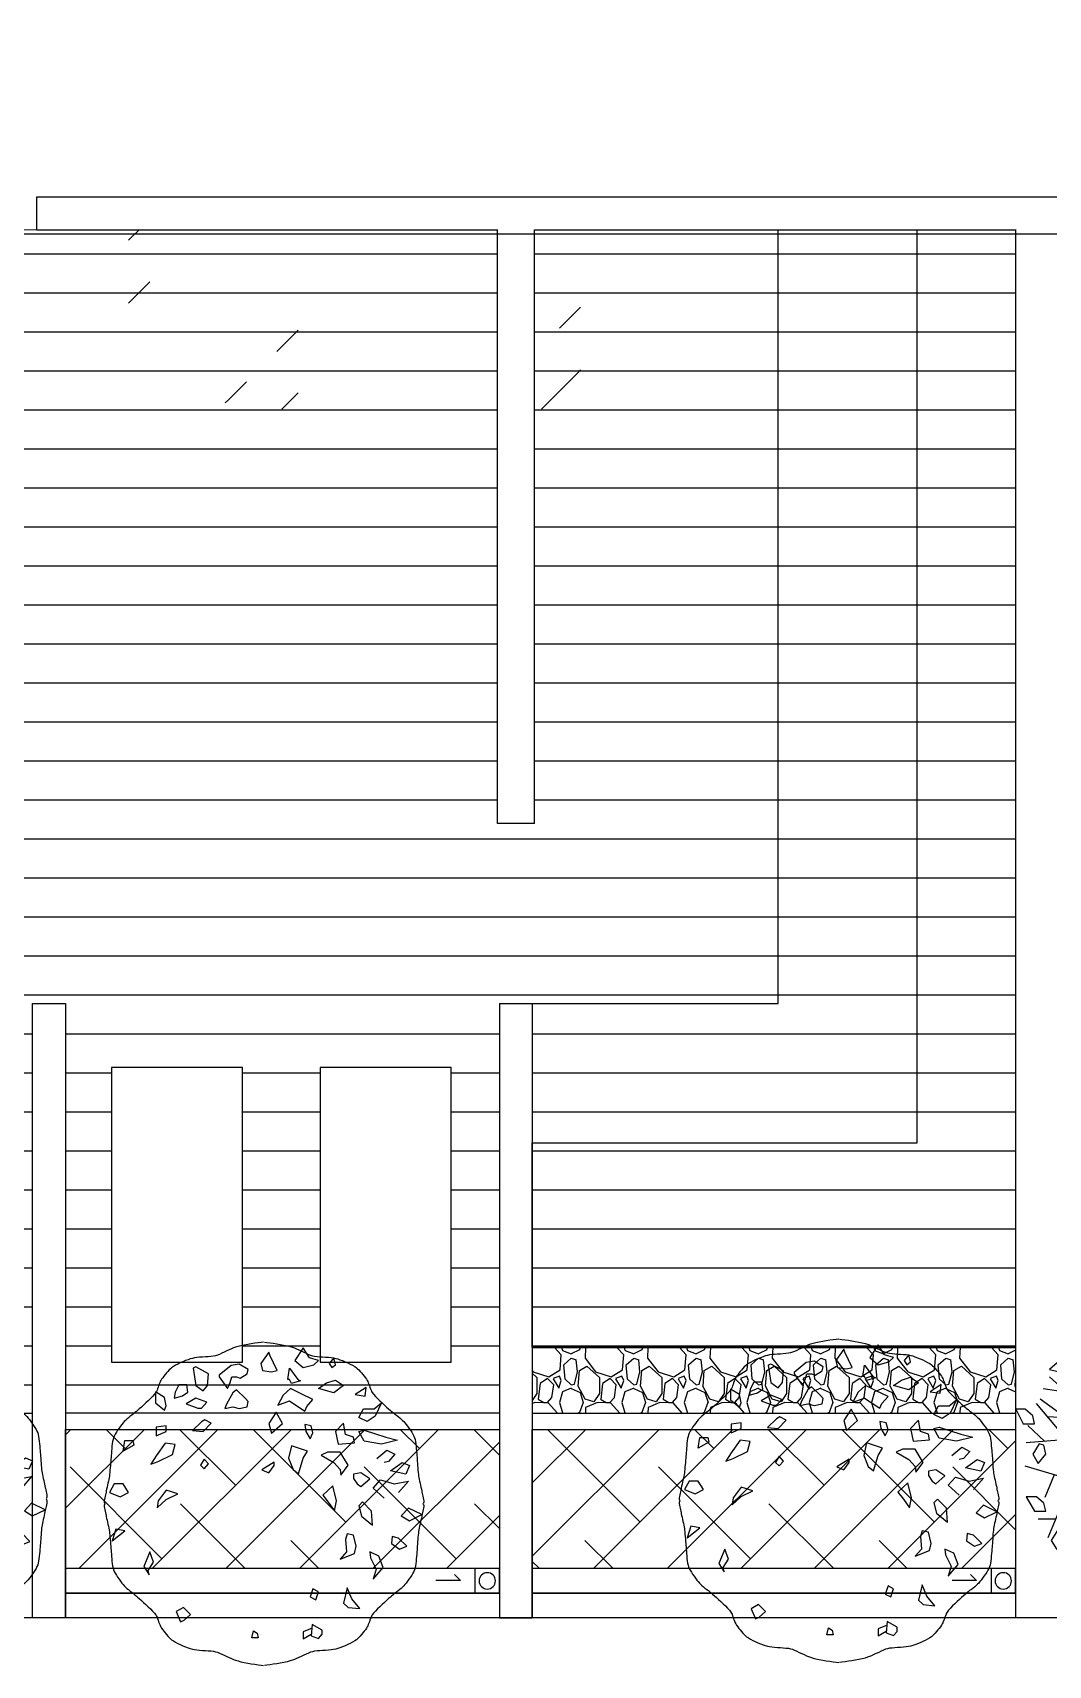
# Model space of a CAD drawing. Header units: millimetres. Extents: x -12551121 to 353735, y 112272 to 285506.
# Drawn here: x 86192 to 92392, y 126961 to 136930 of the extents above; entities that cross this region are included whole.
import ezdxf

# ---------------------------------------------------------------- set-up
doc = ezdxf.new("R2010")
doc.units = ezdxf.units.MM
doc.header["$MEASUREMENT"] = 0
for name, color, linetype in [('+AT9 - Trees', 3, 'Continuous'), ('+AT9-HATCH', 8, 'Continuous'), ('+AT9_Hardscape', 1, 'Continuous'), ('AM-LOW WALL', 2, 'Continuous'), ('AM-SCUPPERDRAIN', 2, 'Continuous'), ('SHEARWALL L9-L28', 4, 'Continuous')]:
    doc.layers.add(name, color=color, linetype=linetype)
doc.layers.add('WALL-FILL-1', color=9, linetype='Continuous', lineweight=9)
doc.layers.add('WALL-FILL-2', color=7, linetype='Continuous', lineweight=9)
pattern_1 = [(0, (-77530.08, 66999.22), (0, 238.125), [])]
pattern_2 = [(45, (4874355.9, 2835157.78), (-224.506403, 224.506403), []), (135, (4874355.9, 2835157.78), (-673.519209, 224.506403), [793.75, -476.25])]
pattern_3 = [(45, (4847680.4, 2641064.6), (-791.9596, 791.9596), []), (45, (4847680.4, 2642264.6), (-791.9596, 791.9596), [])]

# ---------------------------------------------------------------- blocks, each defined once
blk = doc.blocks.new('FT_1')
at = {"color": 0}
blk.add_lwpolyline([(-75, -75), (-75, 75), (75, 75), (75, -75)], close=True, dxfattribs=at)
blk.add_circle((0, 0), 50, dxfattribs=at)
blk = doc.blocks.new('T18')
at = {"color": 0, "linetype": 'Continuous'}
for points in [[(-74, 2531), (-114, 2527), (-160, 2522), (-210, 2514), (-263, 2506), (-317, 2496), (-369, 2485), (-419, 2475), (-464, 2464), (-503, 2453), (-531, 2443), (-564, 2429), (-599, 2413), (-635, 2396), (-672, 2378), (-709, 2361), (-744, 2345), (-777, 2332), (-805, 2323), (-837, 2317), (-875, 2312), (-916, 2308), (-960, 2305), (-1004, 2303), (-1048, 2300), (-1089, 2296), (-1127, 2291), (-1158, 2284), (-1189, 2275), (-1224, 2263), (-1262, 2249), (-1301, 2232), (-1341, 2215), (-1380, 2197), (-1416, 2178), (-1447, 2159), (-1474, 2141), (-1492, 2126), (-1511, 2108), (-1531, 2086), (-1552, 2062), (-1572, 2038), (-1592, 2013), (-1609, 1989), (-1625, 1967), (-1638, 1947), (-1646, 1931), (-1654, 1912), (-1662, 1890), (-1671, 1867), (-1679, 1844), (-1687, 1821), (-1695, 1800), (-1704, 1781), (-1713, 1765), (-1735, 1737), (-1762, 1706), (-1793, 1673), (-1828, 1640), (-1863, 1607), (-1899, 1574), (-1933, 1544), (-1964, 1517), (-1991, 1493), (-2009, 1477), (-2031, 1459), (-2055, 1440), (-2080, 1420), (-2106, 1400), (-2131, 1380), (-2155, 1360), (-2175, 1341), (-2192, 1324), (-2210, 1303), (-2230, 1279), (-2251, 1251), (-2272, 1221), (-2294, 1191), (-2313, 1160), (-2331, 1130), (-2345, 1102), (-2356, 1077), (-2364, 1051), (-2371, 1020), (-2376, 985), (-2380, 949), (-2384, 911), (-2387, 874), (-2389, 839), (-2392, 807), (-2394, 779), (-2397, 753), (-2399, 722), (-2402, 689), (-2404, 654), (-2407, 618), (-2410, 583), (-2413, 550), (-2416, 520), (-2419, 494), (-2423, 471), (-2428, 445), (-2434, 416), (-2441, 386), (-2448, 355), (-2455, 325), (-2461, 296), (-2466, 270), (-2470, 247), (-2473, 230), (-2478, 210), (-2484, 187), (-2490, 163), (-2495, 139), (-2498, 117), (-2497, 98), (-2492, 83), (-2482, 73), (-2492, 64), (-2497, 49), (-2498, 30), (-2495, 7), (-2490, -16), (-2484, -40), (-2478, -63), (-2473, -83), (-2470, -100), (-2466, -123), (-2461, -149), (-2455, -178), (-2448, -208), (-2441, -239), (-2434, -269), (-2428, -298), (-2423, -324), (-2419, -347), (-2416, -373), (-2413, -403), (-2410, -436), (-2407, -471), (-2404, -507), (-2402, -542), (-2399, -576), (-2397, -606), (-2394, -632), (-2392, -660), (-2389, -692), (-2387, -727), (-2384, -764), (-2380, -802), (-2376, -839), (-2371, -873), (-2364, -904), (-2356, -931), (-2345, -956), (-2331, -983), (-2313, -1013), (-2294, -1044), (-2272, -1075), (-2251, -1104), (-2230, -1132), (-2210, -1156), (-2192, -1177), (-2175, -1194), (-2155, -1213), (-2131, -1233), (-2106, -1253), (-2080, -1273), (-2055, -1293), (-2031, -1312), (-2009, -1330), (-1991, -1346), (-1964, -1370), (-1933, -1397), (-1899, -1428), (-1863, -1460), (-1828, -1493), (-1793, -1526), (-1762, -1559), (-1735, -1590), (-1713, -1618), (-1704, -1634), (-1695, -1653), (-1687, -1674), (-1679, -1697), (-1671, -1720), (-1662, -1743), (-1654, -1765), (-1646, -1784), (-1638, -1800), (-1625, -1820), (-1609, -1842), (-1592, -1866), (-1572, -1891), (-1552, -1916), (-1531, -1939), (-1511, -1961), (-1492, -1980), (-1474, -1995), (-1447, -2012), (-1416, -2031), (-1380, -2050), (-1341, -2068), (-1301, -2086), (-1262, -2102), (-1224, -2116), (-1189, -2128), (-1158, -2137), (-1127, -2144), (-1089, -2149), (-1048, -2153), (-1004, -2156), (-960, -2158), (-916, -2161), (-875, -2165), (-837, -2170), (-805, -2176), (-777, -2185), (-744, -2198), (-709, -2214), (-672, -2231), (-635, -2249), (-599, -2266), (-564, -2282), (-531, -2296), (-503, -2306), (-464, -2317), (-419, -2328), (-369, -2339), (-317, -2349), (-263, -2359), (-210, -2367), (-160, -2375), (-114, -2380), (-74, -2384)], [(-63, 2531), (-24, 2527), (23, 2522), (73, 2514), (126, 2506), (179, 2496), (232, 2485), (282, 2475), (327, 2464), (365, 2453), (394, 2443), (426, 2429), (461, 2413), (498, 2396), (535, 2378), (571, 2361), (607, 2345), (639, 2332), (668, 2323), (700, 2317), (737, 2312), (779, 2308), (822, 2305), (867, 2303), (910, 2300), (952, 2296), (989, 2291), (1021, 2284), (1051, 2275), (1086, 2263), (1124, 2249), (1164, 2232), (1204, 2215), (1242, 2197), (1278, 2178), (1310, 2159), (1336, 2141), (1354, 2126), (1374, 2108), (1394, 2086), (1415, 2062), (1435, 2038), (1454, 2013), (1472, 1989), (1487, 1967), (1500, 1947), (1509, 1931), (1517, 1912), (1525, 1890), (1533, 1867), (1541, 1844), (1550, 1821), (1558, 1800), (1567, 1781), (1576, 1765), (1597, 1737), (1624, 1706), (1656, 1673), (1690, 1640), (1726, 1607), (1761, 1574), (1795, 1544), (1826, 1517), (1853, 1493), (1871, 1477), (1893, 1459), (1917, 1440), (1943, 1420), (1969, 1400), (1994, 1380), (2017, 1360), (2038, 1341), (2055, 1324), (2073, 1303), (2092, 1279), (2114, 1251), (2135, 1221), (2156, 1191), (2176, 1160), (2193, 1130), (2208, 1102), (2219, 1077), (2227, 1051), (2233, 1020), (2238, 985), (2243, 949), (2246, 911), (2249, 874), (2252, 839), (2254, 807), (2257, 779), (2259, 753), (2262, 722), (2264, 689), (2267, 654), (2269, 618), (2272, 583), (2275, 550), (2278, 520), (2282, 494), (2286, 471), (2291, 445), (2297, 416), (2304, 386), (2311, 355), (2317, 325), (2323, 296), (2329, 270), (2332, 247), (2335, 230), (2341, 210), (2347, 187), (2353, 163), (2358, 139), (2360, 117), (2360, 98), (2355, 83), (2345, 73), (2355, 64), (2360, 49), (2360, 30), (2358, 7), (2353, -16), (2347, -40), (2341, -63), (2335, -83), (2332, -100), (2329, -123), (2323, -149), (2317, -178), (2311, -208), (2304, -239), (2297, -269), (2291, -298), (2286, -324), (2282, -347), (2278, -373), (2275, -403), (2272, -436), (2269, -471), (2267, -507), (2264, -542), (2262, -576), (2259, -606), (2257, -632), (2254, -660), (2252, -692), (2249, -727), (2246, -764), (2243, -802), (2238, -839), (2233, -873), (2227, -904), (2219, -931), (2208, -956), (2193, -983), (2176, -1013), (2156, -1044), (2135, -1075), (2114, -1104), (2092, -1132), (2073, -1156), (2055, -1177), (2038, -1194), (2017, -1213), (1994, -1233), (1969, -1253), (1943, -1273), (1917, -1293), (1893, -1312), (1871, -1330), (1853, -1346), (1826, -1370), (1795, -1397), (1761, -1428), (1726, -1460), (1690, -1493), (1656, -1526), (1624, -1559), (1597, -1590), (1576, -1618), (1567, -1634), (1558, -1653), (1550, -1674), (1541, -1697), (1533, -1720), (1525, -1743), (1517, -1765), (1509, -1784), (1500, -1800), (1487, -1820), (1472, -1842), (1454, -1866), (1435, -1891), (1415, -1916), (1394, -1939), (1374, -1961), (1354, -1980), (1336, -1995), (1310, -2012), (1278, -2031), (1242, -2050), (1204, -2068), (1164, -2086), (1124, -2102), (1086, -2116), (1051, -2128), (1021, -2137), (989, -2144), (952, -2149), (910, -2153), (867, -2156), (822, -2158), (779, -2161), (737, -2165), (700, -2170), (668, -2176), (639, -2185), (607, -2198), (571, -2214), (535, -2231), (498, -2249), (461, -2266), (426, -2282), (394, -2296), (365, -2306), (327, -2317), (282, -2328), (232, -2339), (179, -2349), (126, -2359), (73, -2367), (23, -2375), (-24, -2380), (-63, -2384)], [(1648, 760), (1799, 890), (1922, 825), (1826, 716), (1757, 699)], [(1757, 158), (1593, 309), (1703, 435), (1908, 374), (2127, 415), (1976, 244)], [(1552, -749), (1634, -920)], [(662, -1817), (525, -1875), (525, -1981), (649, -1909)]]:
    blk.add_lwpolyline(points, dxfattribs=at)
for points in [[(19, 2334), (5, 2379), (-118, 2208), (-91, 2098), (46, 2078), (129, 2098)], [(621, 2293), (525, 2444), (402, 2252), (525, 2143), (690, 2184), (758, 2252)], [(991, 2293), (922, 2208), (964, 2143), (1018, 2184)], [(-926, 1872), (-912, 2047), (-1103, 2153), (-1145, 2136), (-1103, 1872), (-994, 1790)], [(-433, 1982), (-323, 2047), (-310, 2112), (-446, 2198), (-570, 2174), (-748, 2026), (-748, 2003), (-624, 1828), (-583, 1917), (-556, 2003), (-487, 2003)], [(293, 1965), (320, 2136), (443, 1965), (484, 1941), (348, 1900), (320, 1965)], [(-1719, 1606), (-1583, 1496), (-1555, 1561), (-1583, 1688), (-1719, 1773)], [(-1240, 1879), (-1364, 1879), (-1418, 1770), (-1432, 1681), (-1309, 1715), (-1227, 1770)], [(-487, 1804), (-542, 1760), (-638, 1588), (-665, 1523), (-542, 1547), (-446, 1523), (-323, 1547), (-310, 1630), (-351, 1674)], [(334, 1828), (224, 1725), (142, 1571), (320, 1636), (553, 1482), (580, 1551), (676, 1657), (498, 1746)], [(991, 1760), (758, 1825), (881, 1910), (1018, 1951), (1141, 1869)], [(1319, 1732), (1470, 1708), (1484, 1842)], [(-1103, 1681), (-1254, 1592), (-1076, 1527), (-1021, 1527), (-939, 1616)], [(1607, 1517), (1716, 1606), (1621, 1407), (1497, 1325), (1374, 1387), (1443, 1517)], [(-1555, 1171), (-1555, 1260), (-1706, 1236), (-1706, 1106)], [(-1158, 1188), (-994, 1171), (-871, 1298), (-967, 1349), (-1021, 1318)], [(46, 1144), (211, 1294), (115, 1465), (5, 1294)], [(567, 1171), (635, 1061), (676, 1150), (649, 1260), (553, 1280)], [(1169, 1126), (1141, 1301), (1018, 1171), (1059, 979), (1306, 1000), (1292, 1085)], [(-2212, 873), (-2185, 1037), (-2062, 1037), (-2048, 966)], [(-1569, 996), (-1706, 801), (-1788, 675), (-1678, 716), (-1459, 822), (-1418, 976)], [(1785, 1085), (1963, 1041), (1716, 979), (1456, 1024), (1374, 1171), (1456, 1191)], [(-1035, 658), (-980, 603), (-912, 678), (-980, 750)], [(306, 764), (375, 593), (457, 528), (525, 764), (594, 873), (348, 955)], [(1087, 596), (1100, 510), (1210, 658), (1087, 856), (895, 856), (799, 812), (991, 702)], [(-104, 589), (5, 545), (87, 654), (87, 706)], [(1402, 545), (1292, 524), (1292, 459), (1347, 374), (1402, 333), (1538, 452)], [(2031, 699), (2141, 654), (2086, 524), (1853, 572)], [(-2349, 374), (-2418, 244), (-2253, 179), (-2130, 244), (-2212, 374)], [(-1555, 137), (-1377, 226), (-1555, 281), (-1678, 120), (-1692, 11)], [(1032, 117), (977, 346), (827, 202), (909, 96), (1005, -34)], [(1415, -116), (1579, -253), (1566, -40), (1429, 100), (1374, 42)], [(2141, -184), (2332, -92), (2127, 7), (2018, -109)], [(-2322, -314), (-2376, -489), (-2185, -338)], [(1196, -383), (1169, -468), (1183, -660), (1087, -769), (1306, -684), (1333, -574), (1292, -403)], [(1867, -533), (1990, -619), (2100, -574), (1976, -448), (1881, -424)], [(-1897, -879), (-1815, -1006), (-1829, -941), (-1747, -814), (-1802, -660)], [(1593, -1071), (1744, -896), (1675, -725), (1538, -660), (1552, -749), (1634, -920)], [(635, -1344), (717, -1389), (758, -1266), (676, -1221)], [(1265, -1375), (1196, -1207), (1141, -1440), (1210, -1505), (1388, -1522)], [(-1405, -1567), (-1336, -1721), (-1281, -1697), (-1186, -1611), (-1295, -1505)], [(-159, -1964), (-255, -1964), (-227, -1858), (-173, -1895)], [(813, -1847), (662, -1762), (649, -1933), (758, -1977), (813, -1912)]]:
    blk.add_lwpolyline(points, close=True, dxfattribs=at)
blk = doc.blocks.new('T26')
at = {"color": 0, "linetype": 'Continuous'}
for points in [[(-30, 129), (-548, 559), (-776, 1084), (-943, 2118)], [(-46, 133), (-15, 635), (-274, 1346), (-304, 1722), (-806, 2190)], [(-471, 1882), (-304, 2376)], [(304, 2376), (61, 1985), (-122, 1251), (15, 970), (46, 1175), (624, 1589), (669, 2319)], [(639, 1837), (471, 2338)], [(654, 2042), (913, 2224)], [(-897, 1692), (-1171, 1962)], [(-1110, 1365), (-1080, 2000)], [(1414, 2072), (928, 1281), (593, 1411), (532, 1433), (654, 1574), (654, 2034)], [(-1916, 1308), (-1354, 798), (-943, -209), (-669, -247), (-198, 49), (-608, 540), (-837, 1072), (-1445, 1719)], [(-1582, 989), (-1475, 1738)], [(2114, 1665), (1125, 502), (1414, 350), (2084, 878), (2403, 688)], [(1627, 1141), (1780, 1738)], [(1871, 1513), (1293, 1319), (958, 1171), (517, 1308), (122, 989), (152, 110), (867, 430), (1627, 1141), (1977, 1513)], [(-1658, 1061), (-2023, 1118)], [(2084, 878), (2160, 1232)], [(-1947, 669), (-1399, 635), (-1278, 274), (-1703, 373), (-2129, 878)], [(-1658, 650), (-2068, 951)], [(1947, 776), (1491, 316), (1810, 183), (2449, 445)], [(-989, -304), (-1232, 167), (-1627, 297), (-2297, 240)], [(-1992, 266), (-2266, 521)], [(2373, -943), (1551, -791), (730, -608), (167, -4), (943, 316), (1125, 373), (1840, 87), (2403, -734)], [(-15, 0), (0, 0), (0, 19)], [(0, -19), (0, 0), (15, 0)], [(-989, -323), (-1491, -380), (-2312, -137)], [(-624, -399), (-304, -209), (-46, -137), (46, -924), (-122, -1468), (-806, -1840), (-1703, -1635)], [(-1049, -2103), (-943, -1935), (-15, -1487), (167, -924), (167, -152), (593, -624), (593, -1259), (730, -1787), (517, -2403)], [(-1840, -274), (-1992, -643)], [(-776, -399), (-1445, -399), (-1703, -715), (-1947, -1297)], [(-624, -395), (-760, -1091), (-1551, -1871)], [(-776, -395), (-715, -395), (-821, -1046), (-897, -1186), (-1217, -1510)], [(-1719, -726), (-1582, -1281), (-1703, -1559)], [(1414, -1487), (1232, -848), (730, -757), (669, -1183), (973, -1502), (1369, -2068)], [(-1825, -996), (-2099, -996)], [(1308, -1122), (2099, -1354)], [(-1202, -1506), (-1399, -1700)], [(1095, -1688), (669, -1338), (943, -2312)], [(-563, -1764), (-411, -2384)], [(1186, -1806), (989, -2255)], [(-760, -2087), (-852, -2240), (-760, -2388), (-639, -2240), (-669, -2087), (-760, -2065)]]:
    blk.add_lwpolyline(points, dxfattribs=at)
for points in [[(0, 1924), (-183, 1924), (-319, 2156), (-167, 2156), (-46, 2053)], [(-669, 2072), (-760, 2091), (-852, 1924), (-760, 1772), (-639, 1924)], [(989, 2030), (837, 1989), (715, 1878), (897, 1837), (1049, 1859), (1080, 1966)], [(1445, 1536), (1354, 1688), (1460, 1856), (1536, 1837), (1567, 1688)], [(-1643, 1578), (-1795, 1536), (-1916, 1430), (-1734, 1384), (-1582, 1411), (-1551, 1513)], [(-1278, 1087), (-1247, 1106), (-1156, 1190), (-1217, 1365), (-1338, 1346), (-1369, 1236)], [(2449, 1023), (2297, 977), (2175, 875), (2357, 829), (2510, 852), (2540, 958)], [(-2342, 551), (-2160, 551), (-2190, 681), (-2312, 787), (-2464, 787)], [(-2008, 205), (-2084, 228), (-2190, 57), (-2099, -91), (-1977, 57)], [(2388, 57), (2327, 232), (2205, 205), (2175, 103), (2266, -49), (2297, -27)], [(1597, -373), (1445, -414), (1323, -521), (1506, -567), (1658, -544), (1688, -437)], [(2479, -414), (2357, -521), (2540, -567), (2692, -544), (2722, -437), (2631, -373)], [(-2008, -734), (-2129, -631), (-2297, -631), (-2160, -863), (-1977, -863)], [(-1323, -894), (-1232, -844), (-1110, -924), (-1110, -1042), (-1202, -1160), (-1278, -1042)], [(1962, -1015), (1932, -1122), (2023, -1274), (2053, -1251), (2145, -1164), (2084, -992)], [(-1795, -1487), (-1886, -1338), (-1780, -1167), (-1703, -1186), (-1673, -1338)], [(167, -1570), (15, -1570), (137, -1810), (319, -1810), (289, -1681)], [(-1156, -1829), (-1308, -1875), (-1430, -1981), (-1247, -2023), (-1095, -2004), (-1065, -1894)], [(1354, -1829), (1536, -1829), (1506, -1700), (1384, -1597), (1217, -1597)], [(-350, -1939), (-502, -1939), (-365, -2175), (-183, -2175), (-228, -2046)], [(563, -2323), (654, -2472), (776, -2323), (745, -2175), (669, -2152)]]:
    blk.add_lwpolyline(points, close=True, dxfattribs=at)
blk = doc.blocks.new('riser')
at = {"layer": 'WALL-FILL-1'}
h = blk.add_hatch(dxfattribs=at)
h.set_pattern_fill('FP_1', color=251, style=0, pattern_type=2)
h.set_pattern_definition(pattern_3)
h.paths.add_polyline_path([(8611.7, -70727.5), (8631.7, -70727.5), (8631.7, -70137.5), (8611.7, -70137.5), (8611.7, -70707.5)])
h = blk.add_hatch(dxfattribs=at)
h.set_pattern_fill('FP_1', color=251, style=0, pattern_type=2)
h.set_pattern_definition(pattern_3)
h.paths.add_polyline_path([(9201.7, -71212.5), (9221.7, -71212.5), (9221.7, -70707.5), (9201.7, -70707.5), (9201.7, -71102.5)])
h.paths.add_polyline_path([(9221.7, -70597.5), (9221.7, -70137.5), (9201.7, -70137.5), (9202.3, -70597.5), (9204.6, -70597.5)])
h = blk.add_hatch(dxfattribs=at)
h.set_pattern_fill('FP_1', color=251, style=0, pattern_type=2)
h.set_pattern_definition(pattern_3)
h.paths.add_polyline_path([(9646.7, -71212.5), (9646.7, -70137.5), (9626.7, -70137.5), (9626.7, -71212.5)])
h = blk.add_hatch(dxfattribs=at)
h.set_pattern_fill('FP_1', color=251, style=0, pattern_type=2)
h.set_pattern_definition(pattern_3)
h.paths.add_polyline_path([(11351.7, -71212.5), (11371.7, -71211.1), (11371.7, -70137.5), (11351.7, -70137.5), (11351.7, -71207.5)])
h = blk.add_hatch(dxfattribs=at)
h.set_pattern_fill('FP_1', color=251, style=0, pattern_type=2)
h.set_pattern_definition(pattern_3)
h.paths.add_polyline_path([(9003.4, -70727.5), (9201.7, -70727.5), (9201.7, -70707.5), (8631.7, -70707.5), (8631.7, -70727.5), (8913.3, -70727.5)])
h = blk.add_hatch(dxfattribs=at)
h.set_pattern_fill('FP_1', color=251, style=0, pattern_type=2)
h.set_pattern_definition(pattern_3)
h.paths.add_polyline_path([(9201.7, -71232.5), (9646.7, -71232.5), (9646.7, -71212.5), (9201.7, -71212.5)])
h = blk.add_hatch(dxfattribs=at)
h.set_pattern_fill('FP_1', color=251, style=0, pattern_type=2)
h.set_pattern_definition(pattern_3)
h.paths.add_polyline_path([(11076.7, -71232.5), (11371.7, -71232.5), (11371.7, -71212.5), (11076.7, -71212.5), (11076.7, -71222.5)])
at = {"layer": 'WALL-FILL-2'}
h = blk.add_hatch(dxfattribs=at)
h.set_pattern_fill('FP_1', color=251, style=0, pattern_type=2)
h.set_pattern_definition(pattern_3)
h.paths.add_polyline_path([(8631.7, -70707.5), (8741.7, -70707.5), (8741.7, -70137.5), (8631.7, -70137.5), (8631.7, -70561.8)])
h = blk.add_hatch(dxfattribs=at)
h.set_pattern_fill('FP_1', color=251, style=0, pattern_type=2)
h.set_pattern_definition(pattern_3)
h.paths.add_polyline_path([(9331.7, -71102.5), (9331.7, -70137.5), (9221.7, -70137.5), (9221.7, -71102.5), (9309, -71102.5)])
h = blk.add_hatch(dxfattribs=at)
h.set_pattern_fill('FP_1', color=251, style=0, pattern_type=2)
h.set_pattern_definition(pattern_3)
h.paths.add_polyline_path([(9521.7, -71102.5), (9626.7, -71102.5), (9626.7, -70137.5), (9516.7, -70137.5), (9516.7, -71102.5)])
h = blk.add_hatch(dxfattribs=at)
h.set_pattern_fill('FP_1', color=251, style=0, pattern_type=2)
h.set_pattern_definition(pattern_3)
h.paths.add_polyline_path([(11241.7, -71102.5), (11351.7, -71102.5), (11351.7, -70137.5), (11241.7, -70137.5), (11241.7, -71101.1)])
h = blk.add_hatch(dxfattribs=at)
h.set_pattern_fill('FP_1', color=251, style=0, pattern_type=2)
h.set_pattern_definition(pattern_3)
h.paths.add_polyline_path([(8890.2, -70707.5), (9221.7, -70707.5), (9221.7, -70597.5), (8741.7, -70597.5), (8741.7, -70707.5), (8862.5, -70707.5)])
h = blk.add_hatch(dxfattribs=at)
h.set_pattern_fill('FP_1', color=251, style=0, pattern_type=2)
h.set_pattern_definition(pattern_3)
h.paths.add_polyline_path([(9626.7, -71212.5), (9626.7, -71102.5), (9221.7, -71102.5), (9221.7, -71212.5), (9614.6, -71212.5)])
h = blk.add_hatch(dxfattribs=at)
h.set_pattern_fill('FP_1', color=251, style=0, pattern_type=2)
h.set_pattern_definition(pattern_3)
h.paths.add_polyline_path([(11351.7, -71212.5), (11351.7, -71102.5), (11076.7, -71102.5), (11076.7, -71212.5), (11246.7, -71212.5)])

msp = doc.modelspace()

# ---------------------------------------------------------------- hatches: boundary and pattern name
at = {"layer": '+AT9-HATCH'}
h = msp.add_hatch(dxfattribs=at)
h.set_pattern_fill('LINE', color=8, scale=75)
h.set_pattern_definition(pattern_1)
h.paths.add_polyline_path([(79917.2, 135701.5), (79917.2, 128501.4), (83342.2, 128501.4), (83342.2, 131001.4), (83401.1, 131001.4), (83542.2, 131001.4), (83542.2, 129501.5), (83542.2, 129201.5), (83542.2, 128501.4), (86192.2, 128501.4), (86192.2, 131001.4), (86392.2, 131001.4), (86392.2, 128501.4), (89042.2, 128501.4), (89042.2, 131001.4), (89242.2, 131001.4), (90742.2, 131001.4), (90742.2, 135726.5), (89254.7, 135726.5), (89254.7, 132101.5), (89029.7, 132101.5), (89029.7, 135726.5), (86217.2, 135726.5), (83516.9, 135701.5), (81617.1, 135701.5), (80817.1, 135701.5)])
h.paths.add_polyline_path([(87473.8, 130612), (87473.8, 128812), (86673.8, 128812), (86673.8, 130612)], flags=16)
h.paths.add_polyline_path([(85940.5, 130612), (85940.5, 128812), (85140.5, 128812), (85140.5, 130612)], flags=16)
h.paths.add_polyline_path([(84666.7, 130612), (84666.7, 128812), (83866.7, 128812), (83866.7, 130612)], flags=16)
h.paths.add_polyline_path([(82803.1, 130612), (82803.1, 128812), (82003.1, 128812), (82003.1, 130612)], flags=16)
h.paths.add_polyline_path([(82803.1, 132923.7), (82803.1, 131123.7), (82003.1, 131123.7), (82003.1, 132923.7)], flags=16)
h.paths.add_polyline_path([(82803.1, 135188.3), (82803.1, 133388.3), (82003.1, 133388.3), (82003.1, 135188.3)], flags=16)
h.paths.add_polyline_path([(81246.3, 130612), (81246.3, 128812), (80446.3, 128812), (80446.3, 130612)], flags=16)
h.paths.add_polyline_path([(81246.3, 132923.7), (81246.3, 131123.7), (80446.3, 131123.7), (80446.3, 132923.7)], flags=16)
h.paths.add_polyline_path([(81246.3, 135188.3), (81246.3, 133388.3), (80446.3, 133388.3), (80446.3, 135188.3)], flags=16)
h.paths.add_polyline_path([(88747.6, 130612), (88747.6, 128812), (87947.6, 128812), (87947.6, 130612)], flags=16)
h = msp.add_hatch(dxfattribs=at)
h.set_pattern_fill('LINE', color=8, scale=75)
h.set_pattern_definition(pattern_1)
h.paths.add_polyline_path([(91592.2, 135726.5), (91592.2, 130151.4), (89242.2, 130151.4), (89242.2, 128901.4), (92192.2, 128901.4), (92192.2, 135726.5)])
h = msp.add_hatch(dxfattribs=at)
h.set_pattern_fill('LINE', color=8, scale=75)
h.set_pattern_definition(pattern_1)
h.paths.add_polyline_path([(90742.2, 135726.5), (91592.2, 135726.5), (91592.2, 130151.4), (89242.2, 130151.4), (89242.2, 131001.4), (90742.2, 131001.4)])
h = msp.add_hatch(dxfattribs=at)
h.set_pattern_fill('GRAVEL', color=252, scale=15, angle=270)
h.set_pattern_definition([(138.0127875, (4877885.768, 2849010.615), (-3428.99999979, 3048.00000024), [51.258216, -5074.572546]), (94.969741, (4877847.668, 2849044.905), (381.000021705, -4571.99999819), [87.960708, -8708.107334]), (42.5104471, (4877840.048, 2849132.535), (-4190.99999854, -3810.00000161), [62.022228, -6140.20842]), (177.273689, (4877744.798, 2849281.125), (7619.99999996, -381.0000008), [80.100678, -7929.965614]), (202.83365418, (4877664.788, 2849284.935), (4571.999999933, 1905.00000016), [78.545055, -7775.971162]), (267.273689, (4877592.398, 2849254.455), (381.0000008, 7619.99999996), [80.100678, -7929.965614]), (307.69424047, (4877588.588, 2849174.445), (-3810.000000285, 4952.99999978), [105.92905, -10486.967297]), (342.25532837, (4877653.358, 2849090.625), (8381.99999977, -2667.000000717), [100.007928, -9900.78849]), (31.42956562, (4877748.608, 2849060.145), (4952.999999734, 3048.00000043), [80.37195, -7956.831855]), (85.2363583, (4877817.188, 2849102.055), (-381.00000066, -4190.99999994), [91.756992, -4496.090543]), (132.3974378, (4877824.808, 2849193.495), (-4191.00000016, 4571.999999854), [118.661688, -11747.515877]), (48.8140748, (4877740.988, 2848903.935), (2286.00000019, 2666.99999984), [40.50068, -4009.584874]), (81.4692344, (4877767.658, 2848934.415), (-761.999999136, -4953.000000133), [77.052297, -7628.19585]), (135, (4877779.1, 2849010.61), (-381, 5e-13), [53.8814, -484.933966]), (113.1985905, (4877824.81, 2849037.285), (761.99999987, -1905.00000005), [29.016198, -2872.593355]), (201.8014095, (4877813.38, 2849063.955), (1143, 381.0000001), [41.034843, -2010.712949]), (300.9637565, (4877775.28, 2849048.715), (761.99999996, -1143), [66.64795, -2154.944723]), (71.5650512, (4877809.57, 2848991.56), (-381, -762), [48.19307, -1156.634718]), (286.38954033, (4877813.378, 2849284.935), (1143, -3810), [67.5132, -6683.824]), (340.34617594, (4877832.428, 2849220.165), (-4190.99999995, 1524.00000014), [56.63984, -5607.332352]), (203.1985905, (4877885.77, 2848991.565), (1905.00000005, 761.99999987), [58.032015, -2843.577538]), (253.61045967, (4877832.428, 2848968.705), (1142.99999973, 3810.00000008), [67.5132, -6683.824]), (249.4439548, (4877577.158, 2849284.935), (762, 1905), [65.10528, -3190.160147]), (204.7751406, (4877554.298, 2849223.975), (4190.99999897, 1905.00000227), [54.550818, -5400.539007]), (336.8014095, (4877504.77, 2848987.755), (1905.00000005, -761.9999999), [58.032015, -2843.577538]), (287.35402464, (4877558.108, 2848964.895), (-1524.00000032, 4952.9999999), [63.86741, -6322.856397]), (339.4439548, (4877504.768, 2849174.445), (-1905, 762), [32.55264, -3222.712787]), (11.3099325, (4877504.77, 2849010.615), (1524, 381), [19.42719, -1923.299245]), (75.9637565, (4877523.82, 2849014.42), (-381, -1143), [78.545055, -1492.358188]), (96.00900596, (4877542.868, 2849090.625), (381.0000002, -3809.99999998), [72.79005, -7206.20473]), (213.6900675, (4877740.99, 2849048.71), (762, 381), [54.948582, -1318.766454]), (263.1572266, (4877695.268, 2849018.235), (-761.99999966, -6477.00000004), [95.933514, -9497.40136]), (330.9453959, (4877683.838, 2848922.985), (-2666.99999998, 1524.00000004), [39.226236, -3883.408848]), (360, (4877718.13, 2848903.93), (381, 381), [22.86, -358.14]), (30.25643716, (4877554.298, 2849098.245), (-2667.0000001, -1523.99999981), [52.930044, -5240.091116]), (318.0127875, (4877600.018, 2849124.915), (3428.99999978, -3048.00000025), [102.516432, -5023.31433]), (270, (4877676.2, 2849056.33), (381, -381), [99.06, -281.94]), (235.3048465, (4877676.218, 2848957.275), (-2666.99999794, -3810.00000144), [60.241434, -5963.897509]), (164.0546041, (4877641.93, 2848907.745), (-1524, 380.99999997), [55.474362, -2718.247506]), (117.64597536, (4877588.588, 2848922.985), (-3809.999999495, 7239.000000266), [90.321765, -8941.869663]), (85.42607874, (4877546.678, 2849002.995), (381, 4953), [95.55442, -9459.876968])])
h.paths.add_polyline_path([(89242.2, 128901.4), (89242.2, 128501.4), (92192.2, 128501.4), (92192.2, 128901.4), (89242.2, 128901.4)], is_closed=False)
h = msp.add_hatch(dxfattribs=at)
h.set_pattern_fill('ANSI38', color=62, scale=100)
h.set_pattern_definition(pattern_2)
h.paths.add_polyline_path([(89042.2, 127551.5), (89042.2, 128401.4), (86392.2, 128401.4), (86392.2, 127551.5), (88892.2, 127551.5), (89042.2, 127551.5)], is_closed=False)
h = msp.add_hatch(dxfattribs=at)
h.set_pattern_fill('ANSI38', color=62, scale=100)
h.set_pattern_definition(pattern_2)
h.paths.add_polyline_path([(92042.2, 127551.5), (92192.1, 127551.5), (92192.1, 128401.4), (89242.2, 128401.4), (89242.3, 127551.5), (92042.2, 127551.5)], is_closed=False)
at = {"layer": '+AT9_Hardscape'}
h = msp.add_hatch(dxfattribs=at)
h.set_pattern_fill('CTYSQMK2', color=8, scale=30)
h.set_pattern_definition([(0, (84.85, 0), (360, 360), [550.293, -169.707]), (90, (0, 84.85), (-360, 360), [550.293, -169.707]), (45, (275.15, 360), (-360.0008, 360.0008), [120, -389.118]), (315, (275.15, 360), (360.0008, 360.0008), [120, -389.118]), (45, (360, 275.15), (-360.0008, 360.0008), [120, -389.118]), (315, (360, 444.85), (360.0008, 360.0008), [120, -389.118])])
h.paths.add_polyline_path([(95542.2, 135625.8), (95542.2, 133951.5), (99592.2, 133951.5), (99592.2, 135625.8)])
h.paths.add_polyline_path([(95442.2, 135626.5), (92492.2, 135626.5), (92492.2, 133951.5), (95442.2, 133951.5)])
h.paths.add_polyline_path([(86667.2, 154126.5), (89017.2, 154126.5), (89017.2, 156901.5), (89017.2, 158901.5), (89017.2, 160726.5), (83108.8, 160726.5, -0.368016), (82116.6, 159549.5, 0.400968), (81233.3, 158097.9, -0.502579), (81552.6, 157651.5), (82417.2, 157651.5), (82417.2, 157451.5), (81521.7, 157451.5, -0.260582), (81293.2, 156298.1, 0.568011), (81532.8, 155502.1, -0.431088), (82539.1, 154126.6), (84517.2, 154126.6), (84517.2, 154126.5), (85117.2, 154126.5), (86517.2, 154126.5), (86667.2, 154126.5)], is_closed=False)
h.paths.add_polyline_path([(81233.3, 158097.9, 0.100153), (81430.3, 157651.6), (81552.6, 157651.6, 0.502444), (81233.3, 158097.9)])
h.paths.add_polyline_path([(85238.3, 155441.1, -0.820638), (82804.8, 157160.3, 0.270102), (82860.7, 157858, -0.715586), (84551, 159394.8, 0.266542), (85807, 159525.6, -0.740066), (87167.1, 158124.3, 0.290314), (87254.2, 157054.8, -0.735985), (85608, 155514.1, 0.328819)], flags=16)
h.paths.add_polyline_path([(84920.4, 155759.8, -0.803232), (83202.8, 156946.4, 0.255579), (83271, 158043.2, -0.720238), (84347.4, 158993, 0.263731), (86036.3, 159136.8, -0.72447), (86771.4, 158338.6, 0.281381), (86863.5, 156827.1, -0.723695), (85820.3, 155911.1, 0.329551)], flags=0)
h.paths.add_polyline_path([(83417.2, 157651.5), (86517.2, 157651.5), (86517.2, 157451.5), (83417.2, 157451.5), (83417.2, 157651.5)], is_closed=False, flags=0)

# ---------------------------------------------------------------- linework, layer by layer
for p, q in [((86217.2, 135726.5), (83516.9, 135701.5, 0)), ((89242.2, 128901.4, 0), (92192.2, 128901.4, 0)), ((89042.2, 128501.4, 0), (86392.2, 128501.4, 0)), ((89242.2, 128501.4, 0), (92192.2, 128501.4, 0))]:
    msp.add_line(p, q, dxfattribs=at)
for points in [[(79617.2, 135701.5), (106492.2, 135701.5), (106492.2, 127251.5), (79617.2, 127251.5)], [(87473.8, 130612), (86673.8, 130612), (86673.8, 128812), (87473.8, 128812)], [(88747.6, 130612), (87947.6, 130612), (87947.6, 128812), (88747.6, 128812)], [(89242.2, 128401.4), (92192.1, 128401.4), (92192.1, 127401.5), (89242.3, 127401.5)]]:
    msp.add_lwpolyline(points, close=True, dxfattribs=at)
at = {"layer": '+AT9_Hardscape', "elevation": 0}
for points in [[(89242.2, 131001.4), (90742.2, 131001.4), (90742.2, 135726.5)], [(89242.2, 130151.4), (91592.2, 130151.4), (91592.2, 135726.5)], [(83542.2, 128501.4), (86192.2, 128501.4)], [(86392.2, 128401.4), (89042.2, 128401.4)]]:
    msp.add_lwpolyline(points, dxfattribs=at)
for points in [[(91592.2, 135726.5), (92192.2, 135726.5), (92192.2, 128901.4), (89242.2, 128901.4), (89242.2, 130151.4), (91592.2, 130151.4)], [(86392.2, 128401.4), (89042.2, 128401.4), (89042.2, 127401.5), (86392.2, 127401.5)]]:
    msp.add_lwpolyline(points, close=True, dxfattribs=at)
at = {"layer": '+AT9_Hardscape'}
msp.add_lwpolyline([(89242.2, 128401.4), (92192.2, 128401.4)], dxfattribs=at)
at = {"layer": 'AM-LOW WALL'}
for points in [[(86392.2, 127251.5), (86392.2, 127401.5), (89042.2, 127401.5), (89042.2, 127251.5)], [(89242.2, 127251.5), (89242.2, 127401.5), (92192.2, 127401.5), (92192.2, 127251.5)]]:
    msp.add_lwpolyline(points, close=True, dxfattribs=at)
at = {"layer": 'AM-LOW WALL', "elevation": 0}
for points in [[(86392.2, 127251.5), (86392.2, 127401.5), (89042.2, 127401.5), (89042.2, 127251.5)], [(89242.2, 127251.5), (89242.2, 127401.5), (92192.2, 127401.5), (92192.2, 127251.5)]]:
    msp.add_lwpolyline(points, close=True, dxfattribs=at)
at = {"layer": 'AM-SCUPPERDRAIN', "color": 9}
for points in [[(88892.2, 127551.5), (86392.2, 127551.5)], [(88766.6, 127515.4), (88804.1, 127477.9), (88654.1, 127477.9)], [(92042.2, 127551.5), (89242.2, 127551.5)], [(91916.6, 127515.4), (91954.1, 127477.9), (91804.1, 127477.9)]]:
    msp.add_lwpolyline(points, dxfattribs=at)
at = {"layer": 'AM-SCUPPERDRAIN', "color": 9, "elevation": 0}
for points in [[(88892.2, 127551.5), (86392.2, 127551.5)], [(88766.6, 127515.4), (88804.1, 127477.9), (88654.1, 127477.9)], [(92042.2, 127551.5), (89242.2, 127551.5)], [(91916.6, 127515.4), (91954.1, 127477.9), (91804.1, 127477.9)]]:
    msp.add_lwpolyline(points, dxfattribs=at)
at = {"layer": 'SHEARWALL L9-L28', "color": 1}
for p, q in [((86217.2, 135926.6, 0), (92667.2, 135926.6, 0)), ((86217.2, 135726.6, 0), (86217.2, 135926.6, 0)), ((86217.2, 135926.6, 0), (92667.2, 135926.6, 0)), ((86217.2, 135726.6, 0), (86217.2, 135926.6, 0)), ((86217.2, 135926.6, 0), (92667.2, 135926.6, 0)), ((86217.2, 135726.6, 0), (86217.2, 135926.6, 0)), ((86217.2, 135926.6, 0), (92667.2, 135926.6, 0)), ((86217.2, 135726.6, 0), (86217.2, 135926.6, 0)), ((86217.2, 135926.6, 0), (92667.2, 135926.6, 0)), ((86217.2, 135726.6, 0), (86217.2, 135926.6, 0)), ((86217.2, 135926.6, 0), (92667.2, 135926.6, 0)), ((86217.2, 135726.6, 0), (86217.2, 135926.6, 0)), ((86217.2, 135926.6, 0), (92667.2, 135926.6, 0)), ((86217.2, 135726.6, 0), (86217.2, 135926.6, 0)), ((86217.2, 135926.5), (92667.2, 135926.5)), ((86217.2, 135726.5), (86217.2, 135926.5)), ((86217.2, 135926.5, 0), (92667.2, 135926.5, 0)), ((86217.2, 135726.5, 0), (86217.2, 135926.5, 0)), ((86217.2, 135926.5, 0), (92667.2, 135926.5, 0)), ((86217.2, 135726.5, 0), (86217.2, 135926.5, 0)), ((86217.2, 135926.5, 0), (92667.2, 135926.5, 0)), ((86217.2, 135726.5, 0), (86217.2, 135926.5, 0)), ((86217.2, 135926.5, 0), (92667.2, 135926.5, 0)), ((86217.2, 135726.5, 0), (86217.2, 135926.5, 0)), ((86217.2, 135926.5, 0), (92667.2, 135926.5, 0)), ((86217.2, 135726.5, 0), (86217.2, 135926.5, 0)), ((86217.2, 135926.5, 0), (92667.2, 135926.5, 0)), ((86217.2, 135726.5, 0), (86217.2, 135926.5, 0)), ((86217.2, 135726.6, 0), (89029.7, 135726.6, 0)), ((86217.2, 135726.6, 0), (89029.7, 135726.6, 0)), ((86217.2, 135726.6, 0), (89029.7, 135726.6, 0)), ((86217.2, 135726.6, 0), (89029.7, 135726.6, 0)), ((86217.2, 135726.6, 0), (89029.7, 135726.6, 0)), ((86217.2, 135726.6, 0), (89029.7, 135726.6, 0)), ((86217.2, 135726.6, 0), (89029.7, 135726.6, 0)), ((86217.2, 135726.5), (89029.7, 135726.5)), ((86217.2, 135726.5, 0), (89029.7, 135726.5, 0)), ((86217.2, 135726.5, 0), (89029.7, 135726.5, 0)), ((86217.2, 135726.5, 0), (89029.7, 135726.5, 0)), ((86217.2, 135726.5, 0), (89029.7, 135726.5, 0)), ((86217.2, 135726.5, 0), (89029.7, 135726.5, 0)), ((86217.2, 135726.5, 0), (89029.7, 135726.5, 0)), ((89029.7, 132101.5, 0), (89029.7, 135726.8, 0)), ((89029.7, 132101.5, 0), (89029.7, 135726.8, 0)), ((89029.7, 132101.5, 0), (89029.7, 135726.8, 0)), ((89029.7, 132101.6, 0), (89029.7, 135726.8, 0)), ((89029.7, 132101.6, 0), (89029.7, 135726.8, 0)), ((89029.7, 132101.6, 0), (89029.7, 135726.8, 0)), ((89029.7, 132101.6, 0), (89029.7, 135726.8, 0)), ((89029.7, 132101.5), (89029.7, 135726.7)), ((89029.7, 132101.5, 0), (89029.7, 135726.7, 0)), ((89029.7, 132101.5, 0), (89029.7, 135726.7, 0)), ((89029.7, 132101.5, 0), (89029.7, 135726.7, 0)), ((89029.7, 132101.5, 0), (89029.7, 135726.7, 0)), ((89029.7, 132101.5, 0), (89029.7, 135726.7, 0)), ((89029.7, 132101.5, 0), (89029.7, 135726.7, 0)), ((89254.7, 132101.5, 0), (89254.7, 135726.6, 0)), ((89254.7, 135726.6, 0), (92192.2, 135726.6, 0)), ((89254.7, 132101.5, 0), (89254.7, 135726.6, 0)), ((89254.7, 135726.6, 0), (92192.2, 135726.6, 0)), ((89254.7, 132101.5, 0), (89254.7, 135726.6, 0)), ((89254.7, 135726.6, 0), (92192.2, 135726.6, 0)), ((89254.7, 132101.6, 0), (89254.7, 135726.6, 0)), ((89254.7, 135726.6, 0), (92192.2, 135726.6, 0)), ((89254.7, 132101.6, 0), (89254.7, 135726.6, 0)), ((89254.7, 135726.6, 0), (92192.2, 135726.6, 0)), ((89254.7, 132101.6, 0), (89254.7, 135726.6, 0)), ((89254.7, 135726.6, 0), (92192.2, 135726.6, 0)), ((89254.7, 132101.6, 0), (89254.7, 135726.6, 0)), ((89254.7, 135726.6, 0), (92192.2, 135726.6, 0)), ((89254.7, 132101.5), (89254.7, 135726.5)), ((89254.7, 135726.5), (92192.2, 135726.5)), ((89254.7, 132101.5, 0), (89254.7, 135726.5, 0)), ((89254.7, 135726.5, 0), (92192.2, 135726.5, 0)), ((89254.7, 132101.5, 0), (89254.7, 135726.5, 0)), ((89254.7, 135726.5, 0), (92192.2, 135726.5, 0)), ((89254.7, 132101.5, 0), (89254.7, 135726.5, 0)), ((89254.7, 135726.5, 0), (92192.2, 135726.5, 0)), ((89254.7, 132101.5, 0), (89254.7, 135726.5, 0)), ((89254.7, 135726.5, 0), (92192.2, 135726.5, 0)), ((89254.7, 132101.5, 0), (89254.7, 135726.5, 0)), ((89254.7, 135726.5, 0), (92192.2, 135726.5, 0)), ((89254.7, 132101.5, 0), (89254.7, 135726.5, 0)), ((89254.7, 135726.5, 0), (92192.2, 135726.5, 0)), ((92192.2, 135726.8, 0), (92192.2, 127251.6, 0)), ((92192.2, 135726.8, 0), (92192.2, 127251.6, 0)), ((92192.2, 135726.8, 0), (92192.2, 127251.6, 0)), ((92192.2, 135726.8, 0), (92192.2, 127251.6, 0)), ((92192.2, 135726.8, 0), (92192.2, 127251.6, 0)), ((92192.2, 135726.8, 0), (92192.2, 127251.6, 0)), ((92192.2, 135726.8, 0), (92192.2, 127251.6, 0)), ((92192.2, 135726.7), (92192.2, 127251.5)), ((92192.2, 135726.7, 0), (92192.2, 127251.5, 0)), ((92192.2, 135726.7, 0), (92192.2, 127251.5, 0)), ((92192.2, 135726.7, 0), (92192.2, 127251.5, 0)), ((92192.2, 135726.7, 0), (92192.2, 127251.5, 0)), ((92192.2, 135726.7, 0), (92192.2, 127251.5, 0)), ((92192.2, 135726.7, 0), (92192.2, 127251.5, 0)), ((89254.7, 132101.6, 0), (89029.7, 132101.6, 0)), ((89254.7, 132101.6, 0), (89029.7, 132101.6, 0)), ((89254.7, 132101.6, 0), (89029.7, 132101.6, 0)), ((89254.7, 132101.6, 0), (89029.7, 132101.6, 0)), ((89254.7, 132101.5), (89029.7, 132101.5)), ((89254.7, 132101.5, 0), (89029.7, 132101.5, 0)), ((89254.7, 132101.5, 0), (89029.7, 132101.5, 0)), ((89254.7, 132101.5, 0), (89029.7, 132101.5, 0)), ((89254.7, 132101.5, 0), (89029.7, 132101.5, 0)), ((89254.7, 132101.5, 0), (89029.7, 132101.5, 0)), ((89254.7, 132101.5, 0), (89029.7, 132101.5, 0)), ((89254.7, 132101.5, 0), (89029.7, 132101.5, 0)), ((89254.7, 132101.5, 0), (89029.7, 132101.5, 0)), ((89254.7, 132101.5, 0), (89029.7, 132101.5, 0)), ((89042.2, 131001.5, 0), (89042.2, 127251.6, 0)), ((89042.2, 131001.5, 0), (89242.2, 131001.5, 0)), ((89042.2, 131001.5, 0), (89042.2, 127251.6, 0)), ((89042.2, 131001.5, 0), (89242.2, 131001.5, 0)), ((89042.2, 131001.5, 0), (89042.2, 127251.6, 0)), ((89042.2, 131001.5, 0), (89242.2, 131001.5, 0)), ((89042.2, 131001.5, 0), (89042.2, 127251.6, 0)), ((89042.2, 131001.5, 0), (89242.2, 131001.5, 0)), ((89042.2, 131001.5, 0), (89042.2, 127251.6, 0)), ((89042.2, 131001.5, 0), (89242.2, 131001.5, 0)), ((89042.2, 131001.4), (89042.2, 127251.5)), ((89042.2, 131001.4), (89242.2, 131001.4)), ((89042.2, 131001.4, 0), (89042.2, 127251.5, 0)), ((89042.2, 131001.4, 0), (89242.2, 131001.4, 0)), ((89042.2, 131001.4, 0), (89042.2, 127251.5, 0)), ((89042.2, 131001.4, 0), (89242.2, 131001.4, 0)), ((89042.2, 131001.4, 0), (89042.2, 127251.5, 0)), ((89042.2, 131001.4, 0), (89242.2, 131001.4, 0)), ((89042.2, 131001.4, 0), (89042.2, 127251.5, 0)), ((89042.2, 131001.4, 0), (89242.2, 131001.4, 0)), ((89042.2, 131001.4, 0), (89042.2, 127251.5, 0)), ((89042.2, 131001.4, 0), (89242.2, 131001.4, 0)), ((89042.2, 131001.4, 0), (89042.2, 127251.5, 0)), ((89042.2, 131001.4, 0), (89242.2, 131001.4, 0)), ((89042.2, 131001.4, 0), (89042.2, 127251.6, 0)), ((89042.2, 131001.4, 0), (89242.2, 131001.4, 0)), ((89042.2, 131001.4, 0), (89042.2, 127251.6, 0)), ((89042.2, 131001.4, 0), (89242.2, 131001.4, 0)), ((89242.2, 131001.5, 0), (89242.2, 127251.6, 0)), ((89242.2, 131001.5, 0), (89242.2, 127251.6, 0)), ((89242.2, 131001.5, 0), (89242.2, 127251.6, 0)), ((89242.2, 131001.5, 0), (89242.2, 127251.6, 0)), ((89242.2, 131001.5, 0), (89242.2, 127251.6, 0)), ((89242.2, 131001.4), (89242.2, 127251.5)), ((89242.2, 131001.4, 0), (89242.2, 127251.5, 0)), ((89242.2, 131001.4, 0), (89242.2, 127251.5, 0)), ((89242.2, 131001.4, 0), (89242.2, 127251.5, 0)), ((89242.2, 131001.4, 0), (89242.2, 127251.5, 0)), ((89242.2, 131001.4, 0), (89242.2, 127251.5, 0)), ((89242.2, 131001.4, 0), (89242.2, 127251.5, 0)), ((89242.2, 131001.4, 0), (89242.2, 127251.6, 0)), ((89242.2, 131001.4, 0), (89242.2, 127251.6, 0)), ((89042.2, 127251.6, 0), (89242.2, 127251.6, 0)), ((89042.2, 127251.6, 0), (89242.2, 127251.6, 0)), ((89042.2, 127251.6, 0), (89242.2, 127251.6, 0)), ((89042.2, 127251.6, 0), (89242.2, 127251.6, 0)), ((89042.2, 127251.6, 0), (89242.2, 127251.6, 0)), ((89042.2, 127251.6, 0), (89242.2, 127251.6, 0)), ((89042.2, 127251.6, 0), (89242.2, 127251.6, 0)), ((89042.2, 127251.5), (89242.2, 127251.5)), ((89042.2, 127251.5, 0), (89242.2, 127251.5, 0)), ((89042.2, 127251.5, 0), (89242.2, 127251.5, 0)), ((89042.2, 127251.5, 0), (89242.2, 127251.5, 0)), ((89042.2, 127251.5, 0), (89242.2, 127251.5, 0)), ((89042.2, 127251.5, 0), (89242.2, 127251.5, 0)), ((89042.2, 127251.5, 0), (89242.2, 127251.5, 0)), ((92392.1, 127251.6, 0), (92192.1, 127251.6, 0)), ((92392.1, 127251.6, 0), (92192.1, 127251.6, 0)), ((92392.1, 127251.6, 0), (92192.1, 127251.6, 0)), ((92392.1, 127251.6, 0), (92192.1, 127251.6, 0)), ((92392.1, 127251.6, 0), (92192.1, 127251.6, 0)), ((92392.1, 127251.6, 0), (92192.1, 127251.6, 0)), ((92392.1, 127251.6, 0), (92192.1, 127251.6, 0)), ((92392.1, 127251.5, 0), (92192.1, 127251.5, 0)), ((92392.1, 127251.5), (92192.1, 127251.5)), ((92392.1, 127251.5, 0), (92192.1, 127251.5, 0)), ((92392.1, 127251.5, 0), (92192.1, 127251.5, 0)), ((92392.1, 127251.5, 0), (92192.1, 127251.5, 0)), ((92392.1, 127251.5, 0), (92192.1, 127251.5, 0)), ((92392.1, 127251.5, 0), (92192.1, 127251.5, 0))]:
    msp.add_line(p, q, dxfattribs=at)
at = {"layer": 'SHEARWALL L9-L28', "color": 1, "elevation": 0}
for points in [[(86392.2, 131001.5), (86392.2, 127251.6), (86192.2, 127251.6), (86192.2, 131001.5)], [(86392.2, 131001.5), (86392.2, 127251.6), (86192.2, 127251.6), (86192.2, 131001.5)], [(86392.2, 131001.5), (86392.2, 127251.6), (86192.2, 127251.6), (86192.2, 131001.5)], [(86392.2, 131001.5), (86392.2, 127251.6), (86192.2, 127251.6), (86192.2, 131001.5)], [(86392.2, 131001.5), (86392.2, 127251.6), (86192.2, 127251.6), (86192.2, 131001.5)], [(86392.2, 131001.4), (86392.2, 127251.5), (86192.2, 127251.5), (86192.2, 131001.4)], [(86392.2, 131001.4), (86392.2, 127251.5), (86192.2, 127251.5), (86192.2, 131001.4)], [(86392.2, 131001.4), (86392.2, 127251.5), (86192.2, 127251.5), (86192.2, 131001.4)], [(86392.2, 131001.4), (86392.2, 127251.5), (86192.2, 127251.5), (86192.2, 131001.4)], [(86392.2, 131001.4), (86392.2, 127251.5), (86192.2, 127251.5), (86192.2, 131001.4)], [(86392.2, 131001.4), (86392.2, 127251.5), (86192.2, 127251.5), (86192.2, 131001.4)], [(86392.2, 131001.4), (86392.2, 127251.5), (86192.2, 127251.5), (86192.2, 131001.4)], [(86392.2, 131001.4), (86392.2, 127251.6), (86192.2, 127251.6), (86192.2, 131001.4)]]:
    msp.add_lwpolyline(points, close=True, dxfattribs=at)
at = {"layer": 'SHEARWALL L9-L28', "color": 1}
msp.add_lwpolyline([(86392.2, 131001.4), (86392.2, 127251.5), (86192.2, 127251.5), (86192.2, 131001.4)], close=True, dxfattribs=at)

# ---------------------------------------------------------------- block references
at = {"layer": '+AT9 - Trees'}
for name, p, xscale, yscale, zscale in [('T26', (93122.6, 128228.1), 0.3771374090153927, 0.3771374090153927, 0.3771374090153927), ('T18', (85332, 127947.5), 0.4015627454111704, 0.4015627454111704, 0.4015627454111704), ('T18', (87632, 127918), 0.4015627454111704, 0.4015627454111704, 0.4015627454111704), ('T18', (91142, 127936), 0.4015627454111704, 0.4015627454111704, 0.4015627454111704)]:
    msp.add_blockref(name, p, dxfattribs=dict(at, xscale=xscale, yscale=yscale, zscale=zscale))
msp.add_blockref('riser', (78165.5, 205864, 0))
at = {"layer": 'AM-SCUPPERDRAIN', "color": 9, "xscale": -1, "rotation": 1.28026188226471e-06}
for p in [(88967.2, 127476.5), (88967.2, 127476.5, 0), (92117.2, 127476.5), (92117.2, 127476.5, 0)]:
    msp.add_blockref('FT_1', p, dxfattribs=at)

doc.saveas('drawing.dxf')
